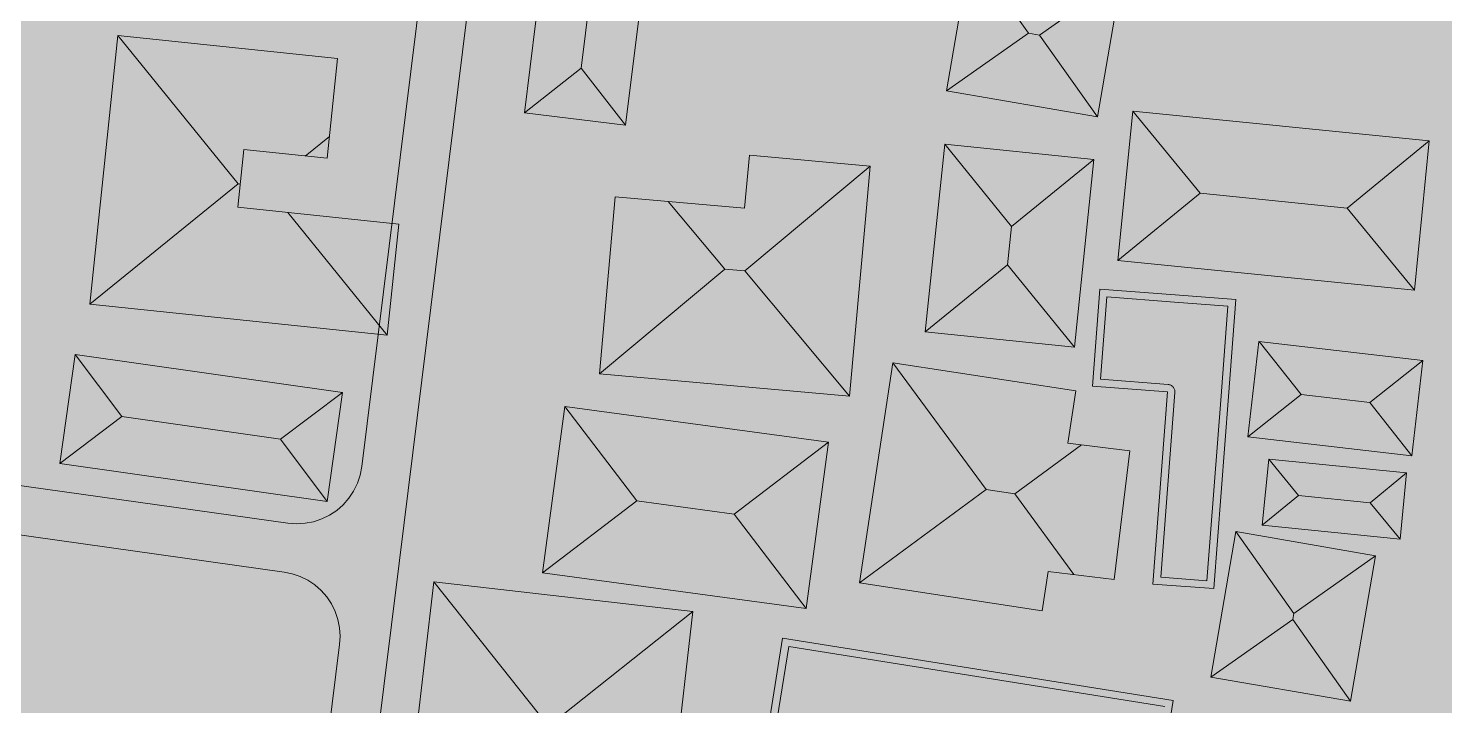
# Model space of a CAD drawing. Header units: metres. Extents: x 305859 to 307221, y 9155922 to 9156786.
# Drawn here: x 306657.5 to 306744.4, y 9156401.9 to 9156443.5 of the extents above; entities that cross this region are included whole.
import ezdxf

# ---------------------------------------------------------------- set-up
doc = ezdxf.new("R2010")
doc.units = ezdxf.units.M
for name, color, linetype, lineweight, true_color in [('B-BANGUNAN_PERMUKIMAN', 7, 'Continuous', 13, 0xf0cd8c), ('B-BAYANGAN', 7, 'Continuous', 0, 0x76786c), ('J-PERKERASAN_JALAN', 7, 'Continuous', 9, 0x989896)]:
    doc.layers.add(name, color=color, linetype=linetype, lineweight=lineweight, true_color=true_color)
doc.layers.add('G-PERKERASAN', color=7, linetype='Continuous')

msp = doc.modelspace()

# ---------------------------------------------------------------- hatches: boundary and pattern name
at = {"layer": 'B-BANGUNAN_PERMUKIMAN', "true_color": 0xee9467}
h = msp.add_hatch(color=21, dxfattribs=at)
h.dxf.hatch_style = 1
h.paths.add_polyline_path([(306692.384, 9156448.944), (306691.406, 9156441.03), (306687.915, 9156438.307), (306687.915, 9156438.307), (306689.661, 9156452.435), (306689.661, 9156452.435), (306692.384, 9156448.944)])
at = {"layer": 'B-BANGUNAN_PERMUKIMAN', "true_color": 0xb97350}
h = msp.add_hatch(color=23, dxfattribs=at)
h.dxf.hatch_style = 1
h.paths.add_polyline_path([(306694.129, 9156437.539), (306691.406, 9156441.03), (306692.384, 9156448.944), (306695.875, 9156451.667), (306694.129, 9156437.539)])
at = {"layer": 'B-BANGUNAN_PERMUKIMAN', "true_color": 0xef9568}
h = msp.add_hatch(color=21, dxfattribs=at)
h.dxf.hatch_style = 1
h.paths.add_polyline_path([(306718.842, 9156443.186), (306713.821, 9156439.639), (306715.296, 9156448.206), (306718.842, 9156443.186)])
at = {"layer": 'B-BANGUNAN_PERMUKIMAN', "true_color": 0xe79064}
h = msp.add_hatch(color=33, dxfattribs=at)
h.dxf.hatch_style = 1
h.paths.add_polyline_path([(306724.549, 9156446.614), (306719.528, 9156443.067), (306718.842, 9156443.186), (306715.296, 9156448.206), (306715.296, 9156448.207), (306724.549, 9156446.614)])
at = {"layer": 'B-BANGUNAN_PERMUKIMAN', "true_color": 0xb8724f}
h = msp.add_hatch(color=35, dxfattribs=at)
h.dxf.hatch_style = 1
h.paths.add_polyline_path([(306723.074, 9156438.047), (306723.074, 9156438.047), (306719.528, 9156443.067), (306724.549, 9156446.614), (306723.074, 9156438.047)])
at = {"layer": 'B-BANGUNAN_PERMUKIMAN', "true_color": 0xc07753}
h = msp.add_hatch(color=23, dxfattribs=at)
h.dxf.hatch_style = 1
h.paths.add_polyline_path([(306718.842, 9156443.186), (306719.528, 9156443.067), (306723.074, 9156438.047), (306713.821, 9156439.639), (306718.842, 9156443.186)])
at = {"layer": 'B-BANGUNAN_PERMUKIMAN', "true_color": 0xf19668}
h = msp.add_hatch(color=21, dxfattribs=at)
h.dxf.hatch_style = 1
h.paths.add_polyline_path([(306670.342, 9156433.937), (306661.245, 9156426.559), (306662.964, 9156443.034), (306670.342, 9156433.937)])
at = {"layer": 'B-BANGUNAN_PERMUKIMAN', "true_color": 0xe28d62}
h = msp.add_hatch(color=33, dxfattribs=at)
h.dxf.hatch_style = 1
h.paths.add_polyline_path([(306676.445, 9156441.628), (306675.947, 9156436.852), (306674.463, 9156435.649), (306670.703, 9156436.041), (306670.482, 9156433.923), (306670.342, 9156433.937), (306662.964, 9156443.034), (306676.445, 9156441.628)])
at = {"layer": 'B-BANGUNAN_PERMUKIMAN', "true_color": 0xbf7752}
h = msp.add_hatch(color=23, dxfattribs=at)
h.dxf.hatch_style = 1
h.paths.add_polyline_path([(306691.406, 9156441.03), (306694.129, 9156437.539), (306687.915, 9156438.307), (306691.406, 9156441.03)])
at = {"layer": 'B-BANGUNAN_PERMUKIMAN', "true_color": 0xee9467}
h = msp.add_hatch(color=21, dxfattribs=at)
h.dxf.hatch_style = 1
h.paths.add_polyline_path([(306729.375, 9156433.36), (306724.331, 9156429.237), (306725.251, 9156438.404), (306729.375, 9156433.36)])
at = {"layer": 'B-BANGUNAN_PERMUKIMAN', "true_color": 0xe99165}
h = msp.add_hatch(color=33, dxfattribs=at)
h.dxf.hatch_style = 1
h.paths.add_polyline_path([(306743.447, 9156436.578), (306738.403, 9156432.454), (306729.375, 9156433.36), (306725.251, 9156438.404), (306743.447, 9156436.578)])
at = {"layer": 'B-BANGUNAN_PERMUKIMAN', "true_color": 0xbb7451}
h = msp.add_hatch(color=23, dxfattribs=at)
h.dxf.hatch_style = 1
h.paths.add_polyline_path([(306675.947, 9156436.852), (306675.806, 9156435.509), (306674.463, 9156435.649), (306675.947, 9156436.852)])
at = {"layer": 'B-BANGUNAN_PERMUKIMAN', "true_color": 0xee9467}
h = msp.add_hatch(color=21, dxfattribs=at)
h.dxf.hatch_style = 1
h.paths.add_polyline_path([(306717.811, 9156431.329), (306717.567, 9156428.974), (306712.518, 9156424.871), (306713.708, 9156436.38), (306717.811, 9156431.329)])
at = {"layer": 'B-BANGUNAN_PERMUKIMAN', "true_color": 0xe99165}
h = msp.add_hatch(color=33, dxfattribs=at)
h.dxf.hatch_style = 1
h.paths.add_polyline_path([(306717.811, 9156431.329), (306713.708, 9156436.38), (306722.861, 9156435.433), (306717.811, 9156431.329)])
at = {"layer": 'B-BANGUNAN_PERMUKIMAN', "true_color": 0xb97350}
h = msp.add_hatch(color=23, dxfattribs=at)
h.dxf.hatch_style = 1
h.paths.add_polyline_path([(306738.403, 9156432.454), (306743.447, 9156436.578), (306742.528, 9156427.41), (306738.403, 9156432.454)])
at = {"layer": 'B-BANGUNAN_PERMUKIMAN', "true_color": 0xec9366}
h = msp.add_hatch(color=33, dxfattribs=at)
h.dxf.hatch_style = 1
h.paths.add_polyline_path([(306701.433, 9156428.604), (306700.212, 9156428.714), (306696.745, 9156432.863), (306701.431, 9156432.443), (306701.723, 9156435.697), (306709.128, 9156435.034), (306701.433, 9156428.604)])
at = {"layer": 'B-BANGUNAN_PERMUKIMAN', "true_color": 0xb97350}
h = msp.add_hatch(color=23, dxfattribs=at)
h.dxf.hatch_style = 1
h.paths.add_polyline_path([(306721.671, 9156423.923), (306717.567, 9156428.974), (306717.811, 9156431.329), (306722.861, 9156435.433), (306722.861, 9156435.433), (306721.671, 9156423.923)])
at = {"layer": 'B-BANGUNAN_PERMUKIMAN', "true_color": 0xbd7652}
h = msp.add_hatch(color=23, dxfattribs=at)
h.dxf.hatch_style = 1
h.paths.add_polyline_path([(306708.854, 9156431.978), (306708.837, 9156431.779), (306707.862, 9156420.908), (306701.433, 9156428.604), (306709.128, 9156435.034), (306709.128, 9156435.034), (306708.854, 9156431.978)])
at = {"layer": 'B-BANGUNAN_PERMUKIMAN', "true_color": 0xb7724f}
h = msp.add_hatch(color=35, dxfattribs=at)
h.dxf.hatch_style = 1
h.paths.add_polyline_path([(306670.342, 9156433.937), (306670.482, 9156433.923), (306670.334, 9156432.503), (306673.394, 9156432.184), (306679.501, 9156424.654), (306679.501, 9156424.654), (306661.245, 9156426.559), (306670.342, 9156433.937)])
at = {"layer": 'B-BANGUNAN_PERMUKIMAN', "true_color": 0xf09568}
h = msp.add_hatch(color=21, dxfattribs=at)
h.dxf.hatch_style = 1
h.paths.add_polyline_path([(306700.212, 9156428.714), (306692.516, 9156422.285), (306693.491, 9156433.155), (306696.745, 9156432.863), (306700.212, 9156428.714)])
at = {"layer": 'B-BANGUNAN_PERMUKIMAN', "true_color": 0xbe7652}
h = msp.add_hatch(color=23, dxfattribs=at)
h.dxf.hatch_style = 1
h.paths.add_polyline_path([(306729.375, 9156433.36), (306738.403, 9156432.454), (306742.528, 9156427.41), (306724.331, 9156429.236), (306724.331, 9156429.237), (306729.375, 9156433.36)])
at = {"layer": 'B-BANGUNAN_PERMUKIMAN', "true_color": 0xbb7451}
h = msp.add_hatch(color=23, dxfattribs=at)
h.dxf.hatch_style = 1
h.paths.add_polyline_path([(306673.394, 9156432.184), (306680.213, 9156431.472), (306679.501, 9156424.654), (306673.394, 9156432.184)])
at = {"layer": 'B-BANGUNAN_PERMUKIMAN', "true_color": 0xc17854}
h = msp.add_hatch(color=23, dxfattribs=at)
h.dxf.hatch_style = 1
h.paths.add_polyline_path([(306692.516, 9156422.284), (306692.516, 9156422.285), (306700.212, 9156428.714), (306701.433, 9156428.604), (306707.862, 9156420.908), (306692.516, 9156422.284)])
at = {"layer": 'B-BANGUNAN_PERMUKIMAN', "true_color": 0xbe7652}
h = msp.add_hatch(color=23, dxfattribs=at)
h.dxf.hatch_style = 1
h.paths.add_polyline_path([(306717.567, 9156428.974), (306721.671, 9156423.923), (306712.518, 9156424.87), (306712.518, 9156424.871), (306717.567, 9156428.974)])
at = {"layer": 'B-BANGUNAN_PERMUKIMAN', "true_color": 0xd4845c}
h = msp.add_hatch(color=23, dxfattribs=at)
h.dxf.hatch_style = 1
h.paths.add_polyline_path([(306731.114, 9156420.9), (306730.216, 9156409.108), (306726.488, 9156409.392), (306727.386, 9156421.184), (306722.78, 9156421.535), (306723.233, 9156427.49), (306727.84, 9156427.139), (306731.568, 9156426.855), (306731.114, 9156420.9)])
at = {"layer": 'B-BANGUNAN_PERMUKIMAN', "true_color": 0xee9467}
h = msp.add_hatch(color=21, dxfattribs=at)
h.dxf.hatch_style = 1
h.paths.add_polyline_path([(306735.575, 9156421.009), (306732.319, 9156418.429), (306732.994, 9156424.265), (306732.995, 9156424.265), (306735.575, 9156421.009)])
at = {"layer": 'B-BANGUNAN_PERMUKIMAN', "true_color": 0xe99165}
h = msp.add_hatch(color=33, dxfattribs=at)
h.dxf.hatch_style = 1
h.paths.add_polyline_path([(306739.793, 9156420.521), (306735.575, 9156421.009), (306732.995, 9156424.265), (306743.049, 9156423.101), (306739.793, 9156420.521)])
at = {"layer": 'B-BANGUNAN_PERMUKIMAN', "true_color": 0xef9467}
h = msp.add_hatch(color=21, dxfattribs=at)
h.dxf.hatch_style = 1
h.paths.add_polyline_path([(306663.219, 9156419.66), (306659.403, 9156416.793), (306660.352, 9156423.476), (306663.219, 9156419.66)])
at = {"layer": 'B-BANGUNAN_PERMUKIMAN', "true_color": 0xe89064}
h = msp.add_hatch(color=33, dxfattribs=at)
h.dxf.hatch_style = 1
h.paths.add_polyline_path([(306676.756, 9156421.148), (306672.94, 9156418.281), (306663.219, 9156419.66), (306660.352, 9156423.476), (306660.352, 9156423.476), (306676.756, 9156421.148)])
at = {"layer": 'B-BANGUNAN_PERMUKIMAN', "true_color": 0xef9567}
h = msp.add_hatch(color=21, dxfattribs=at)
h.dxf.hatch_style = 1
h.paths.add_polyline_path([(306716.248, 9156415.187), (306708.47, 9156409.472), (306710.533, 9156422.965), (306716.248, 9156415.187)])
at = {"layer": 'B-BANGUNAN_PERMUKIMAN', "true_color": 0xe38d62}
h = msp.add_hatch(color=33, dxfattribs=at)
h.dxf.hatch_style = 1
h.paths.add_polyline_path([(306718.001, 9156414.919), (306716.248, 9156415.187), (306710.533, 9156422.965), (306721.76, 9156421.248), (306721.268, 9156418.026), (306722.095, 9156417.926), (306718.001, 9156414.919)])
at = {"layer": 'B-BANGUNAN_PERMUKIMAN', "true_color": 0xb97350}
h = msp.add_hatch(color=23, dxfattribs=at)
h.dxf.hatch_style = 1
h.paths.add_polyline_path([(306739.793, 9156420.521), (306743.049, 9156423.101), (306742.373, 9156417.265), (306739.793, 9156420.521)])
at = {"layer": 'B-BANGUNAN_PERMUKIMAN', "true_color": 0xb87350}
h = msp.add_hatch(color=35, dxfattribs=at)
h.dxf.hatch_style = 1
h.paths.add_polyline_path([(306672.94, 9156418.281), (306676.756, 9156421.148), (306675.807, 9156414.464), (306675.807, 9156414.464), (306672.94, 9156418.281)])
at = {"layer": 'B-BANGUNAN_PERMUKIMAN', "true_color": 0xbe7652}
h = msp.add_hatch(color=23, dxfattribs=at)
h.dxf.hatch_style = 1
h.paths.add_polyline_path([(306732.319, 9156418.429), (306735.575, 9156421.009), (306739.793, 9156420.521), (306742.373, 9156417.265), (306742.373, 9156417.265), (306732.319, 9156418.429)])
at = {"layer": 'B-BANGUNAN_PERMUKIMAN', "true_color": 0xbf7753}
h = msp.add_hatch(color=23, dxfattribs=at)
h.dxf.hatch_style = 1
h.paths.add_polyline_path([(306663.219, 9156419.66), (306672.94, 9156418.281), (306675.807, 9156414.464), (306659.403, 9156416.793), (306663.219, 9156419.66)])
at = {"layer": 'B-BANGUNAN_PERMUKIMAN', "true_color": 0xee9467}
h = msp.add_hatch(color=21, dxfattribs=at)
h.dxf.hatch_style = 1
h.paths.add_polyline_path([(306690.392, 9156420.275), (306690.393, 9156420.275), (306694.805, 9156414.487), (306689.017, 9156410.074), (306690.392, 9156420.275)])
at = {"layer": 'B-BANGUNAN_PERMUKIMAN', "true_color": 0xe89064}
h = msp.add_hatch(color=33, dxfattribs=at)
h.dxf.hatch_style = 1
h.paths.add_polyline_path([(306700.796, 9156413.68), (306694.805, 9156414.487), (306690.393, 9156420.275), (306706.583, 9156418.093), (306706.583, 9156418.093), (306700.796, 9156413.68)])
at = {"layer": 'B-BANGUNAN_PERMUKIMAN', "true_color": 0xb97350}
h = msp.add_hatch(color=23, dxfattribs=at)
h.dxf.hatch_style = 1
h.paths.add_polyline_path([(306700.796, 9156413.68), (306706.583, 9156418.093), (306705.208, 9156407.892), (306700.796, 9156413.68)])
at = {"layer": 'B-BANGUNAN_PERMUKIMAN', "true_color": 0xb87350}
h = msp.add_hatch(color=35, dxfattribs=at)
h.dxf.hatch_style = 1
h.paths.add_polyline_path([(306724.104, 9156409.672), (306721.637, 9156409.97), (306718.001, 9156414.919), (306722.095, 9156417.926), (306725.059, 9156417.568), (306724.108, 9156409.7), (306724.104, 9156409.672)])
at = {"layer": 'B-BANGUNAN_PERMUKIMAN', "true_color": 0xee9467}
h = msp.add_hatch(color=21, dxfattribs=at)
h.dxf.hatch_style = 1
h.paths.add_polyline_path([(306735.414, 9156414.822), (306733.183, 9156412.998), (306733.589, 9156417.053), (306735.414, 9156414.822)])
at = {"layer": 'B-BANGUNAN_PERMUKIMAN', "true_color": 0xe99165}
h = msp.add_hatch(color=33, dxfattribs=at)
h.dxf.hatch_style = 1
h.paths.add_polyline_path([(306742.055, 9156416.206), (306739.825, 9156414.381), (306735.414, 9156414.822), (306733.589, 9156417.053), (306742.055, 9156416.206)])
at = {"layer": 'B-BANGUNAN_PERMUKIMAN', "true_color": 0xb97350}
h = msp.add_hatch(color=23, dxfattribs=at)
h.dxf.hatch_style = 1
h.paths.add_polyline_path([(306741.65, 9156412.151), (306741.65, 9156412.151), (306739.825, 9156414.381), (306742.055, 9156416.206), (306741.65, 9156412.151)])
at = {"layer": 'B-BANGUNAN_PERMUKIMAN', "true_color": 0xbf7753}
h = msp.add_hatch(color=23, dxfattribs=at)
h.dxf.hatch_style = 1
h.paths.add_polyline_path([(306689.017, 9156410.074), (306694.805, 9156414.487), (306700.796, 9156413.68), (306705.208, 9156407.892), (306689.017, 9156410.074)])
at = {"layer": 'B-BANGUNAN_PERMUKIMAN', "true_color": 0xbb7451}
h = msp.add_hatch(color=23, dxfattribs=at)
h.dxf.hatch_style = 1
h.paths.add_polyline_path([(306716.248, 9156415.187), (306718.001, 9156414.919), (306721.637, 9156409.97), (306720.065, 9156410.16), (306719.697, 9156407.755), (306708.47, 9156409.472), (306716.248, 9156415.187)])
at = {"layer": 'B-BANGUNAN_PERMUKIMAN', "true_color": 0xbe7652}
h = msp.add_hatch(color=23, dxfattribs=at)
h.dxf.hatch_style = 1
h.paths.add_polyline_path([(306735.414, 9156414.822), (306739.825, 9156414.381), (306741.65, 9156412.151), (306733.183, 9156412.998), (306735.414, 9156414.822)])
at = {"layer": 'B-BANGUNAN_PERMUKIMAN', "true_color": 0xef9568}
h = msp.add_hatch(color=21, dxfattribs=at)
h.dxf.hatch_style = 1
h.paths.add_polyline_path([(306735.123, 9156407.581), (306735.061, 9156407.223), (306730.034, 9156403.678), (306730.034, 9156403.678), (306731.578, 9156412.608), (306735.123, 9156407.581)])
at = {"layer": 'B-BANGUNAN_PERMUKIMAN', "true_color": 0xe79064}
h = msp.add_hatch(color=33, dxfattribs=at)
h.dxf.hatch_style = 1
h.paths.add_polyline_path([(306735.123, 9156407.581), (306731.578, 9156412.608), (306731.578, 9156412.608), (306740.15, 9156411.126), (306735.123, 9156407.581)])
at = {"layer": 'B-BANGUNAN_PERMUKIMAN', "true_color": 0xb8724f}
h = msp.add_hatch(color=35, dxfattribs=at)
h.dxf.hatch_style = 1
h.paths.add_polyline_path([(306738.607, 9156402.196), (306735.061, 9156407.223), (306735.123, 9156407.581), (306740.15, 9156411.126), (306738.607, 9156402.196)])
at = {"layer": 'B-BANGUNAN_PERMUKIMAN', "true_color": 0xec9366}
h = msp.add_hatch(color=33, dxfattribs=at)
h.dxf.hatch_style = 1
h.paths.add_polyline_path([(306682.349, 9156409.533), (306689.391, 9156400.67), (306689.323, 9156400.081), (306685.183, 9156396.791), (306685.498, 9156399.544), (306681.261, 9156400.029), (306682.349, 9156409.533)])
h = msp.add_hatch(color=33, dxfattribs=at)
h.dxf.hatch_style = 1
h.paths.add_polyline_path([(306698.253, 9156407.713), (306689.391, 9156400.67), (306682.349, 9156409.533), (306698.253, 9156407.713)])
at = {"layer": 'B-BANGUNAN_PERMUKIMAN', "true_color": 0xb6714f}
h = msp.add_hatch(color=35, dxfattribs=at)
h.dxf.hatch_style = 1
h.paths.add_polyline_path([(306689.323, 9156400.081), (306689.391, 9156400.67), (306698.253, 9156407.713), (306697.165, 9156398.209), (306696.365, 9156391.218), (306689.323, 9156400.081)])
at = {"layer": 'B-BANGUNAN_PERMUKIMAN', "true_color": 0xc07753}
h = msp.add_hatch(color=23, dxfattribs=at)
h.dxf.hatch_style = 1
h.paths.add_polyline_path([(306735.061, 9156407.223), (306738.607, 9156402.196), (306730.034, 9156403.678), (306735.061, 9156407.223)])
at = {"layer": 'B-BANGUNAN_PERMUKIMAN', "true_color": 0xd4845c}
h = msp.add_hatch(color=23, dxfattribs=at)
h.dxf.hatch_style = 1
h.paths.add_polyline_path([(306734.659, 9156392.724), (306734.007, 9156388.621), (306710.031, 9156392.431), (306710.741, 9156396.897), (306702.512, 9156398.205), (306703.761, 9156406.064), (306727.733, 9156402.254), (306726.426, 9156394.033), (306734.659, 9156392.724)])
at = {"layer": 'B-BAYANGAN', "true_color": 0x76786c}
h = msp.add_hatch(color=8, dxfattribs=at)
h.dxf.hatch_style = 1
h.paths.add_polyline_path([(306675.568, 9156454.225), (306673.48, 9156443.029), (306664.114, 9156444.775), (306666.202, 9156455.972), (306675.568, 9156454.225)])
h = msp.add_hatch(color=8, dxfattribs=at)
h.dxf.hatch_style = 1
h.paths.add_polyline_path([(306696.625, 9156450.917), (306694.879, 9156436.789), (306688.665, 9156437.557), (306690.411, 9156451.685), (306696.625, 9156450.917)])
h = msp.add_hatch(color=8, dxfattribs=at)
h.dxf.hatch_style = 1
h.paths.add_polyline_path([(306725.299, 9156445.864), (306723.825, 9156437.297), (306714.571, 9156438.889), (306716.046, 9156447.457), (306725.299, 9156445.864)])
h = msp.add_hatch(color=8, dxfattribs=at)
h.dxf.hatch_style = 1
h.paths.add_polyline_path([(306677.195, 9156440.878), (306676.556, 9156434.759), (306671.453, 9156435.291), (306671.084, 9156431.753), (306680.963, 9156430.722), (306680.251, 9156423.904), (306661.995, 9156425.809), (306663.714, 9156442.285), (306677.195, 9156440.878)])
h = msp.add_hatch(color=8, dxfattribs=at)
h.dxf.hatch_style = 1
h.paths.add_polyline_path([(306744.197, 9156435.828), (306743.278, 9156426.66), (306725.081, 9156428.486), (306726.001, 9156437.654), (306744.197, 9156435.828)])
h = msp.add_hatch(color=8, dxfattribs=at)
h.dxf.hatch_style = 1
h.paths.add_polyline_path([(306723.612, 9156434.683), (306722.421, 9156423.173), (306713.268, 9156424.12), (306714.458, 9156435.63), (306723.612, 9156434.683)])
h = msp.add_hatch(color=8, dxfattribs=at)
h.dxf.hatch_style = 1
h.paths.add_polyline_path([(306709.878, 9156434.284), (306709.587, 9156431.029), (306708.612, 9156420.158), (306693.266, 9156421.534), (306694.241, 9156432.405), (306702.181, 9156431.693), (306702.473, 9156434.947), (306709.878, 9156434.284)])
h = msp.add_hatch(color=8, dxfattribs=at)
h.dxf.hatch_style = 1
h.paths.add_polyline_path([(306731.864, 9156420.15), (306730.966, 9156408.358), (306727.238, 9156408.642), (306728.136, 9156420.434), (306723.53, 9156420.785), (306723.983, 9156426.74), (306728.59, 9156426.389), (306732.318, 9156426.105), (306731.864, 9156420.15)])
h = msp.add_hatch(color=8, dxfattribs=at)
h.dxf.hatch_style = 1
h.paths.add_polyline_path([(306743.799, 9156422.351), (306743.123, 9156416.514), (306733.069, 9156417.679), (306733.744, 9156423.515), (306743.799, 9156422.351)])
h = msp.add_hatch(color=8, dxfattribs=at)
h.dxf.hatch_style = 1
h.paths.add_polyline_path([(306677.506, 9156420.398), (306676.557, 9156413.714), (306660.153, 9156416.043), (306661.102, 9156422.726), (306677.506, 9156420.398)])
h = msp.add_hatch(color=8, dxfattribs=at)
h.dxf.hatch_style = 1
h.paths.add_polyline_path([(306725.809, 9156416.818), (306724.855, 9156408.922), (306720.815, 9156409.41), (306720.447, 9156407.005), (306709.22, 9156408.722), (306711.283, 9156422.215), (306722.51, 9156420.498), (306722.018, 9156417.276), (306725.809, 9156416.818)])
h = msp.add_hatch(color=8, dxfattribs=at)
h.dxf.hatch_style = 1
h.paths.add_polyline_path([(306707.333, 9156417.343), (306705.958, 9156407.142), (306689.767, 9156409.324), (306691.142, 9156419.525), (306707.333, 9156417.343)])
h = msp.add_hatch(color=8, dxfattribs=at)
h.dxf.hatch_style = 1
h.paths.add_polyline_path([(306742.805, 9156415.456), (306742.4, 9156411.401), (306733.933, 9156412.248), (306734.339, 9156416.303), (306742.805, 9156415.456)])
h = msp.add_hatch(color=8, dxfattribs=at)
h.dxf.hatch_style = 1
h.paths.add_polyline_path([(306740.9, 9156410.376), (306739.357, 9156401.446), (306730.784, 9156402.928), (306732.328, 9156411.858), (306740.9, 9156410.376)])
h = msp.add_hatch(color=8, dxfattribs=at)
h.dxf.hatch_style = 1
h.paths.add_polyline_path([(306697.915, 9156397.459), (306697.115, 9156390.468), (306685.448, 9156391.804), (306686.248, 9156398.794), (306682.011, 9156399.279), (306683.099, 9156408.783), (306699.003, 9156406.963), (306697.915, 9156397.459)])
h = msp.add_hatch(color=8, dxfattribs=at)
h.dxf.hatch_style = 1
h.paths.add_polyline_path([(306735.409, 9156391.974), (306734.757, 9156387.871), (306710.781, 9156391.681), (306711.491, 9156396.147), (306703.262, 9156397.455), (306704.511, 9156405.314), (306728.483, 9156401.504), (306727.176, 9156393.283), (306735.409, 9156391.974)])
at = {"layer": 'G-PERKERASAN', "true_color": 0xe0ded9}
h = msp.add_hatch(color=254, dxfattribs=at)
h.dxf.hatch_style = 1
h.paths.add_polyline_path([(306908.991, 9156199.224), (306871.946, 9156198.019), (306868.838, 9156144.144), (306843.973, 9156139.654), (306613.966, 9156113.407), (306520.721, 9156109.954), (306448.831, 9156118.111), (306448.831, 9156123.174), (306477.156, 9156118.515), (306520.147, 9156115.685), (306566.866, 9156115.258), (306613.832, 9156118.698), (306780.378, 9156142.221), (306834.175, 9156150.611), (306834.206, 9156150.614), (306834.236, 9156150.619), (306836.67, 9156150.94), (306832.652, 9156160.25), (306794.325, 9156155.537), (306785.065, 9156153.865), (306754.667, 9156148.377), (306749.086, 9156147.369), (306735.941, 9156145.416), (306694.109, 9156139.201), (306682.572, 9156137.435), (306647.045, 9156131.998), (306596.424, 9156127.396), (306534.299, 9156127.396), (306532.491, 9156127.582), (306527.336, 9156128.112), (306527.76, 9156145.94), (306529.801, 9156231.677), (306512.264, 9156228.096), (306472.743, 9156232.048), (306466.174, 9156213.241), (306448.831, 9156196.713), (306448.831, 9156532.371), (306504.834, 9156523.084), (306572.178, 9156510.306), (306677.166, 9156490.276), (306781.809, 9156471.972), (306833.432, 9156467.309), (306884.355, 9156462.71), (306888.869, 9156462.302), (306908.991, 9156460.229), (306908.991, 9156405.135), (306880.738, 9156410.367), (306872.191, 9156289.958), (306880.063, 9156289.504), (306887.261, 9156399.075), (306908.991, 9156395.952), (306908.991, 9156283.201), (306908.991, 9156208.942), (306891.749, 9156208.374), (306886.184, 9156208.191), (306882.096, 9156208.056), (306881.637, 9156222), (306879.908, 9156222), (306879.787, 9156200), (306885.632, 9156200.303), (306885.601, 9156199.857), (306906.625, 9156201.392), (306908.7, 9156201.5), (306908.991, 9156201.535), (306908.991, 9156199.224)])
at = {"layer": 'J-PERKERASAN_JALAN', "true_color": 0xa8a8a6}
h = msp.add_hatch(color=253, dxfattribs=at)
h.dxf.hatch_style = 1
h.paths.add_polyline_path([(306644.846, 9156501.891), (306682.628, 9156491.9), (306683.147, 9156491.799), (306683.674, 9156491.767), (306684.2, 9156491.805), (306684.718, 9156491.912), (306685.216, 9156492.086), (306685.687, 9156492.324), (306686.123, 9156492.622), (306686.516, 9156492.975), (306686.858, 9156493.377), (306687.145, 9156493.82), (306687.371, 9156494.297), (306687.532, 9156494.8), (306687.626, 9156495.32), (306695.984, 9156569.63), (306695.989, 9156569.68), (306698.582, 9156595.648), (306698.6, 9156596.174), (306698.548, 9156596.698), (306698.428, 9156597.211), (306698.242, 9156597.704), (306697.992, 9156598.168), (306697.684, 9156598.595), (306697.322, 9156598.978), (306696.913, 9156599.31), (306696.464, 9156599.585), (306695.982, 9156599.799), (306695.477, 9156599.948), (306694.957, 9156600.029), (306670.552, 9156602.201), (306670.518, 9156602.204), (306670.5, 9156602.206), (306670.466, 9156602.21), (306657.245, 9156603.85), (306657.037, 9156603.87), (306645.006, 9156604.728), (306644.988, 9156604.729), (306644.846, 9156604.739), (306644.846, 9156621.261), (306646.808, 9156644.864), (306646.817, 9156645.394), (306646.755, 9156645.922), (306646.625, 9156646.436), (306646.427, 9156646.928), (306646.166, 9156647.39), (306645.846, 9156647.813), (306645.473, 9156648.191), (306645.053, 9156648.515), (306644.846, 9156648.636), (306644.846, 9156652.085), (306644.923, 9156652.078), (306645.076, 9156652.056), (306645.226, 9156652.019), (306645.31, 9156651.993), (306646.552, 9156651.573), (306646.635, 9156651.543), (306646.777, 9156651.481), (306646.893, 9156651.417), (306647.021, 9156651.331), (306647.091, 9156651.277), (306648.075, 9156650.482), (306648.162, 9156650.408), (306648.302, 9156650.266), (306648.424, 9156650.108), (306648.487, 9156650.013), (306649.22, 9156648.813), (306649.269, 9156648.727), (306649.344, 9156648.572), (306649.403, 9156648.411), (306649.43, 9156648.316), (306649.845, 9156646.712), (306649.869, 9156646.584), (306649.877, 9156646.448), (306649.896, 9156646.221), (306649.912, 9156646.085), (306649.909, 9156645.955), (306647.057, 9156611.647), (306647.048, 9156611.12), (306647.108, 9156610.596), (306647.237, 9156610.085), (306647.432, 9156609.595), (306647.689, 9156609.135), (306648.005, 9156608.713), (306648.374, 9156608.336), (306648.789, 9156608.011), (306649.243, 9156607.743), (306649.728, 9156607.538), (306650.236, 9156607.397), (306650.758, 9156607.325), (306657.367, 9156606.854), (306657.419, 9156606.85), (306657.445, 9156606.847), (306657.497, 9156606.842), (306665.344, 9156605.868), (306665.869, 9156605.838), (306666.394, 9156605.877), (306666.909, 9156605.984), (306667.406, 9156606.159), (306667.875, 9156606.397), (306668.309, 9156606.694), (306668.701, 9156607.046), (306669.043, 9156607.446), (306669.329, 9156607.888), (306669.555, 9156608.363), (306669.716, 9156608.864), (306669.81, 9156609.382), (306674.406, 9156649.437), (306674.428, 9156649.558), (306674.551, 9156649.552), (306677.271, 9156649.24), (306677.393, 9156649.218), (306677.387, 9156649.095), (306672.801, 9156609.131), (306672.776, 9156608.6), (306672.821, 9156608.07), (306672.936, 9156607.551), (306673.119, 9156607.051), (306673.367, 9156606.581), (306673.675, 9156606.147), (306674.037, 9156605.758), (306674.448, 9156605.421), (306674.9, 9156605.141), (306675.385, 9156604.924), (306675.895, 9156604.773), (306676.421, 9156604.69), (306695.455, 9156602.997), (306695.967, 9156602.984), (306696.477, 9156603.037), (306696.976, 9156603.155), (306697.455, 9156603.336), (306697.908, 9156603.576), (306698.326, 9156603.873), (306698.703, 9156604.22), (306699.032, 9156604.613), (306699.309, 9156605.044), (306699.528, 9156605.508), (306699.686, 9156605.996), (306699.78, 9156606.499), (306716.122, 9156741.172), (306716.151, 9156741.689), (306716.113, 9156742.205), (306716.009, 9156742.711), (306715.841, 9156743.2), (306715.61, 9156743.663), (306715.322, 9156744.093), (306714.981, 9156744.482), (306714.592, 9156744.823), (306714.163, 9156745.112), (306713.7, 9156745.342), (306713.211, 9156745.511), (306712.704, 9156745.616), (306712.189, 9156745.654), (306666.911, 9156746.074), (306644.846, 9156746.374), (306644.846, 9156749.374), (306666.925, 9156749.074), (306666.942, 9156749.074), (306718.292, 9156748.598), (306718.4, 9156748.598), (306737.502, 9156748.94), (306746.832, 9156749), (306746.832, 9156746.001), (306737.593, 9156745.941), (306737.547, 9156745.94), (306723.164, 9156745.683), (306722.646, 9156745.64), (306722.137, 9156745.53), (306721.647, 9156745.354), (306721.184, 9156745.117), (306720.755, 9156744.822), (306720.369, 9156744.473), (306720.031, 9156744.077), (306719.747, 9156743.641), (306719.523, 9156743.171), (306719.361, 9156742.677), (306719.265, 9156742.165), (306702.827, 9156606.709), (306702.798, 9156606.205), (306702.833, 9156605.702), (306702.931, 9156605.207), (306703.09, 9156604.728), (306703.308, 9156604.273), (306703.582, 9156603.849), (306703.907, 9156603.463), (306704.278, 9156603.121), (306704.689, 9156602.828), (306705.134, 9156602.59), (306705.605, 9156602.409), (306706.096, 9156602.289), (306706.597, 9156602.232), (306734.805, 9156600.812), (306735.341, 9156600.821), (306735.872, 9156600.902), (306736.387, 9156601.053), (306736.877, 9156601.271), (306737.333, 9156601.554), (306737.748, 9156601.894), (306738.113, 9156602.288), (306738.422, 9156602.726), (306738.67, 9156603.202), (306738.852, 9156603.707), (306738.964, 9156604.231), (306739.006, 9156604.766), (306739.208, 9156624.77), (306739.214, 9156624.897), (306739.218, 9156624.96), (306739.232, 9156625.087), (306739.378, 9156626.142), (306739.392, 9156626.229), (306739.431, 9156626.4), (306739.456, 9156626.484), (306739.711, 9156627.27), (306739.743, 9156627.363), (306739.812, 9156627.52), (306739.883, 9156627.648), (306739.981, 9156627.788), (306740.042, 9156627.864), (306740.45, 9156628.344), (306740.517, 9156628.418), (306740.644, 9156628.54), (306740.762, 9156628.632), (306740.888, 9156628.713), (306741.022, 9156628.78), (306741.186, 9156628.842), (306741.282, 9156628.871), (306741.894, 9156629.037), (306741.984, 9156629.059), (306742.165, 9156629.09), (306742.257, 9156629.1), (306742.92, 9156629.153), (306742.958, 9156629.155), (306742.978, 9156629.157), (306743.016, 9156629.158), (306746.832, 9156629.316), (306746.832, 9156624.748), (306746.627, 9156624.785), (306746.112, 9156624.811), (306745.599, 9156624.77), (306745.094, 9156624.664), (306744.608, 9156624.494), (306744.148, 9156624.263), (306743.721, 9156623.975), (306743.334, 9156623.634), (306742.995, 9156623.246), (306742.709, 9156622.818), (306742.479, 9156622.357), (306742.311, 9156621.87), (306742.207, 9156621.366), (306742.169, 9156620.852), (306742.009, 9156605.084), (306742.036, 9156604.578), (306742.127, 9156604.079), (306742.281, 9156603.595), (306742.494, 9156603.135), (306742.764, 9156602.705), (306743.086, 9156602.313), (306743.455, 9156601.965), (306743.865, 9156601.667), (306744.31, 9156601.423), (306744.782, 9156601.237), (306745.274, 9156601.112), (306745.778, 9156601.051), (306746.285, 9156601.053), (306746.832, 9156601.091), (306746.832, 9156598.084), (306740.557, 9156597.65), (306740.55, 9156597.65), (306739.623, 9156597.584), (306739.502, 9156597.579), (306739.441, 9156597.578), (306739.32, 9156597.581), (306705.781, 9156599.269), (306705.274, 9156599.263), (306704.772, 9156599.192), (306704.283, 9156599.059), (306703.815, 9156598.864), (306703.375, 9156598.612), (306702.971, 9156598.307), (306702.609, 9156597.952), (306702.294, 9156597.555), (306702.032, 9156597.121), (306701.827, 9156596.658), (306701.682, 9156596.172), (306701.6, 9156595.672), (306698.971, 9156569.354), (306698.97, 9156569.345), (306698.968, 9156569.32), (306690.454, 9156493.625), (306690.43, 9156493.089), (306690.478, 9156492.555), (306690.597, 9156492.032), (306690.785, 9156491.529), (306691.038, 9156491.057), (306691.353, 9156490.622), (306691.723, 9156490.233), (306692.141, 9156489.897), (306692.601, 9156489.621), (306693.093, 9156489.408), (306693.61, 9156489.263), (306746.584, 9156478.174), (306746.832, 9156478.131), (306746.832, 9156474.899), (306746.254, 9156474.979), (306746.187, 9156474.99), (306746.147, 9156474.997), (306746.081, 9156475.01), (306693.923, 9156485.928), (306693.42, 9156486.001), (306692.911, 9156486.008), (306692.406, 9156485.952), (306691.912, 9156485.831), (306691.437, 9156485.649), (306690.989, 9156485.409), (306690.575, 9156485.113), (306690.202, 9156484.767), (306689.876, 9156484.377), (306689.603, 9156483.949), (306689.385, 9156483.489), (306689.228, 9156483.005), (306689.134, 9156482.506), (306680.222, 9156410.677), (306675.974, 9156376.463), (306675.956, 9156376.284), (306671.777, 9156323.14), (306671.77, 9156322.633), (306671.826, 9156322.13), (306671.946, 9156321.638), (306672.127, 9156321.165), (306672.366, 9156320.718), (306672.66, 9156320.305), (306673.003, 9156319.933), (306673.391, 9156319.607), (306673.817, 9156319.333), (306674.274, 9156319.115), (306674.755, 9156318.956), (306675.252, 9156318.859), (306742.855, 9156310.121), (306742.925, 9156310.112), (306746.832, 9156309.677), (306746.832, 9156306.458), (306742.535, 9156306.936), (306742.507, 9156306.939), (306675.118, 9156315.65), (306674.596, 9156315.683), (306674.073, 9156315.648), (306673.56, 9156315.544), (306673.065, 9156315.375), (306672.596, 9156315.142), (306672.162, 9156314.85), (306671.769, 9156314.504), (306671.425, 9156314.109), (306671.135, 9156313.673), (306670.905, 9156313.203), (306670.738, 9156312.706), (306670.638, 9156312.193), (306658.158, 9156215.036), (306658.126, 9156214.508), (306658.163, 9156213.981), (306658.269, 9156213.463), (306658.443, 9156212.964), (306658.681, 9156212.492), (306658.979, 9156212.056), (306659.333, 9156211.663), (306659.734, 9156211.32), (306660.178, 9156211.032), (306660.656, 9156210.806), (306661.159, 9156210.645), (306661.679, 9156210.551), (306720.042, 9156203.993), (306720.074, 9156203.989), (306720.09, 9156203.987), (306720.122, 9156203.983), (306746.832, 9156200.101), (306746.832, 9156197.07), (306725.61, 9156200.154), (306725.102, 9156200.195), (306724.593, 9156200.171), (306724.091, 9156200.082), (306723.604, 9156199.931), (306723.141, 9156199.719), (306722.709, 9156199.45), (306722.314, 9156199.127), (306721.963, 9156198.758), (306721.662, 9156198.346), (306721.416, 9156197.9), (306721.229, 9156197.426), (306721.103, 9156196.932), (306721.041, 9156196.427), (306718.22, 9156147.695), (306718.204, 9156147.573), (306718.081, 9156147.572), (306715.348, 9156147.731), (306715.226, 9156147.746), (306715.225, 9156147.869), (306718.092, 9156197.386), (306718.089, 9156197.891), (306718.023, 9156198.392), (306717.894, 9156198.88), (306717.704, 9156199.349), (306717.457, 9156199.789), (306717.156, 9156200.195), (306716.807, 9156200.56), (306716.414, 9156200.878), (306715.985, 9156201.144), (306715.525, 9156201.354), (306715.043, 9156201.504), (306714.545, 9156201.592), (306655.828, 9156208.19), (306655.755, 9156208.199), (306655.718, 9156208.205), (306655.646, 9156208.217), (306644.846, 9156210.245), (306644.846, 9156213.297), (306650.508, 9156212.234), (306651.047, 9156212.17), (306651.589, 9156212.18), (306652.125, 9156212.263), (306652.645, 9156212.418), (306653.139, 9156212.642), (306653.598, 9156212.93), (306654.014, 9156213.278), (306654.38, 9156213.679), (306654.687, 9156214.126), (306654.931, 9156214.611), (306655.108, 9156215.124), (306655.213, 9156215.656), (306667.626, 9156312.291), (306667.658, 9156312.83), (306667.618, 9156313.369), (306667.505, 9156313.897), (306667.322, 9156314.406), (306667.072, 9156314.885), (306666.76, 9156315.326), (306666.391, 9156315.721), (306665.973, 9156316.063), (306665.512, 9156316.345), (306665.017, 9156316.562), (306664.498, 9156316.711), (306663.963, 9156316.789), (306650.646, 9156317.806), (306650.624, 9156317.808), (306650.61, 9156317.809), (306650.587, 9156317.811), (306644.846, 9156318.383), (306644.846, 9156321.599), (306650.851, 9156321.001), (306650.943, 9156320.993), (306664.514, 9156319.956), (306665.037, 9156319.95), (306665.556, 9156320.013), (306666.062, 9156320.142), (306666.547, 9156320.337), (306667.002, 9156320.593), (306667.42, 9156320.906), (306667.794, 9156321.271), (306668.117, 9156321.681), (306668.384, 9156322.131), (306668.59, 9156322.611), (306668.732, 9156323.114), (306668.807, 9156323.631), (306672.973, 9156376.62), (306672.977, 9156376.665), (306672.98, 9156376.687), (306672.985, 9156376.732), (306676.578, 9156405.674), (306676.609, 9156406.191), (306676.572, 9156406.708), (306676.469, 9156407.216), (306676.301, 9156407.706), (306676.071, 9156408.17), (306675.783, 9156408.6), (306675.442, 9156408.99), (306675.054, 9156409.333), (306674.624, 9156409.622), (306674.161, 9156409.854), (306673.672, 9156410.023), (306673.164, 9156410.128), (306650.07, 9156413.368), (306649.949, 9156413.393), (306649.958, 9156413.515), (306650.338, 9156416.227), (306650.364, 9156416.348), (306650.486, 9156416.338), (306673.408, 9156413.124), (306673.935, 9156413.085), (306674.463, 9156413.116), (306674.982, 9156413.216), (306675.483, 9156413.384), (306675.957, 9156413.617), (306676.397, 9156413.91), (306676.795, 9156414.259), (306677.142, 9156414.657), (306677.435, 9156415.097), (306677.667, 9156415.572), (306677.834, 9156416.073), (306677.933, 9156416.592), (306686.301, 9156484.039), (306686.331, 9156484.559), (306686.293, 9156485.08), (306686.188, 9156485.591), (306686.018, 9156486.084), (306685.784, 9156486.55), (306685.492, 9156486.982), (306685.146, 9156487.373), (306684.752, 9156487.715), (306684.317, 9156488.003), (306683.849, 9156488.232), (306683.354, 9156488.398), (306644.846, 9156498.581), (306644.846, 9156501.891)])

# ---------------------------------------------------------------- linework, layer by layer
at = {"layer": 'B-BANGUNAN_PERMUKIMAN', "color": 27, "lineweight": 9, "true_color": 0x744832}
for p, q in [((306692.384, 9156448.944), (306691.406, 9156441.03)), ((306715.296, 9156448.206), (306718.842, 9156443.186)), ((306724.549, 9156446.614), (306719.528, 9156443.067)), ((306713.821, 9156439.639), (306718.842, 9156443.186)), ((306718.842, 9156443.186), (306719.528, 9156443.067)), ((306662.964, 9156443.034), (306670.342, 9156433.937)), ((306723.074, 9156438.047), (306719.528, 9156443.067)), ((306687.915, 9156438.307), (306691.406, 9156441.03)), ((306694.129, 9156437.539), (306691.406, 9156441.03)), ((306725.251, 9156438.404), (306729.375, 9156433.36)), ((306675.947, 9156436.852), (306674.463, 9156435.649)), ((306713.708, 9156436.38), (306717.811, 9156431.329)), ((306743.447, 9156436.578), (306738.403, 9156432.454)), ((306722.861, 9156435.433), (306717.811, 9156431.329)), ((306709.128, 9156435.034), (306701.433, 9156428.604)), ((306661.245, 9156426.559), (306670.342, 9156433.937)), ((306670.342, 9156433.937), (306670.482, 9156433.923)), ((306696.745, 9156432.863), (306700.212, 9156428.714)), ((306724.331, 9156429.237), (306729.375, 9156433.36)), ((306738.403, 9156432.454), (306729.375, 9156433.36)), ((306679.501, 9156424.654), (306673.394, 9156432.184)), ((306742.528, 9156427.41), (306738.403, 9156432.454)), ((306717.811, 9156431.329), (306717.567, 9156428.974)), ((306692.516, 9156422.285), (306700.212, 9156428.714)), ((306700.212, 9156428.714), (306701.433, 9156428.604)), ((306707.862, 9156420.908), (306701.433, 9156428.604)), ((306712.518, 9156424.871), (306717.567, 9156428.974)), ((306721.671, 9156423.923), (306717.567, 9156428.974)), ((306732.995, 9156424.265), (306735.575, 9156421.009)), ((306660.352, 9156423.476), (306663.219, 9156419.66)), ((306710.533, 9156422.965), (306716.248, 9156415.187)), ((306743.049, 9156423.101), (306739.793, 9156420.521)), ((306676.756, 9156421.148), (306672.94, 9156418.281)), ((306732.319, 9156418.429), (306735.575, 9156421.009)), ((306739.793, 9156420.521), (306735.575, 9156421.009)), ((306742.373, 9156417.265), (306739.793, 9156420.521)), ((306659.403, 9156416.793), (306663.219, 9156419.66)), ((306672.94, 9156418.281), (306663.219, 9156419.66)), ((306690.393, 9156420.275), (306694.805, 9156414.487)), ((306675.807, 9156414.464), (306672.94, 9156418.281)), ((306706.583, 9156418.093), (306700.796, 9156413.68)), ((306722.095, 9156417.926), (306718.001, 9156414.919)), ((306733.589, 9156417.053), (306735.414, 9156414.822)), ((306742.055, 9156416.206), (306739.825, 9156414.381)), ((306689.017, 9156410.074), (306694.805, 9156414.487)), ((306700.796, 9156413.68), (306694.805, 9156414.487)), ((306708.47, 9156409.472), (306716.248, 9156415.187)), ((306716.248, 9156415.187), (306718.001, 9156414.919)), ((306721.637, 9156409.97), (306718.001, 9156414.919)), ((306733.183, 9156412.998), (306735.414, 9156414.822)), ((306735.414, 9156414.822), (306739.825, 9156414.381)), ((306705.208, 9156407.892), (306700.796, 9156413.68)), ((306741.65, 9156412.151), (306739.825, 9156414.381)), ((306731.578, 9156412.608), (306735.123, 9156407.581)), ((306740.15, 9156411.126), (306735.123, 9156407.581)), ((306682.349, 9156409.533), (306689.391, 9156400.67)), ((306698.253, 9156407.713), (306689.391, 9156400.67)), ((306735.123, 9156407.581), (306735.061, 9156407.223)), ((306730.034, 9156403.678), (306735.061, 9156407.223)), ((306738.607, 9156402.196), (306735.061, 9156407.223))]:
    msp.add_line(p, q, dxfattribs=at)
at = {"layer": 'B-BANGUNAN_PERMUKIMAN', "color": 27, "lineweight": 13, "true_color": 0x744832}
for points in [[(306695.875, 9156451.667), (306694.129, 9156437.539), (306687.915, 9156438.307), (306689.661, 9156452.435), (306695.875, 9156451.667)], [(306724.549, 9156446.614), (306723.075, 9156438.047), (306713.821, 9156439.639), (306715.296, 9156448.207), (306724.549, 9156446.614)], [(306676.445, 9156441.628), (306675.806, 9156435.509), (306670.703, 9156436.041), (306670.334, 9156432.503), (306680.213, 9156431.472), (306679.501, 9156424.654), (306661.245, 9156426.559), (306662.964, 9156443.035), (306676.445, 9156441.628)], [(306743.447, 9156436.578), (306742.528, 9156427.41), (306724.331, 9156429.236), (306725.251, 9156438.404), (306743.447, 9156436.578)], [(306722.862, 9156435.433), (306721.671, 9156423.923), (306712.518, 9156424.87), (306713.708, 9156436.38), (306722.862, 9156435.433)], [(306709.128, 9156435.034), (306708.837, 9156431.779), (306707.862, 9156420.908), (306692.516, 9156422.284), (306693.491, 9156433.155), (306701.431, 9156432.443), (306701.723, 9156435.697), (306709.128, 9156435.034)], [(306731.114, 9156420.9), (306730.216, 9156409.108), (306726.488, 9156409.392), (306727.386, 9156421.184), (306722.78, 9156421.535), (306723.233, 9156427.49), (306727.84, 9156427.139), (306731.568, 9156426.855), (306731.114, 9156420.9)], [(306743.049, 9156423.101), (306742.373, 9156417.264), (306732.319, 9156418.429), (306732.994, 9156424.265), (306743.049, 9156423.101)], [(306676.756, 9156421.148), (306675.807, 9156414.464), (306659.403, 9156416.793), (306660.352, 9156423.476), (306676.756, 9156421.148)], [(306725.059, 9156417.568), (306724.105, 9156409.672), (306720.065, 9156410.16), (306719.697, 9156407.755), (306708.47, 9156409.472), (306710.533, 9156422.965), (306721.76, 9156421.248), (306721.268, 9156418.026), (306725.059, 9156417.568)], [(306706.583, 9156418.093), (306705.208, 9156407.892), (306689.017, 9156410.074), (306690.392, 9156420.275), (306706.583, 9156418.093)], [(306742.055, 9156416.206), (306741.65, 9156412.151), (306733.183, 9156412.998), (306733.589, 9156417.053), (306742.055, 9156416.206)], [(306740.15, 9156411.126), (306738.607, 9156402.196), (306730.034, 9156403.678), (306731.578, 9156412.608), (306740.15, 9156411.126)], [(306697.165, 9156398.209), (306696.365, 9156391.218), (306684.698, 9156392.554), (306685.498, 9156399.544), (306681.261, 9156400.029), (306682.349, 9156409.533), (306698.253, 9156407.713), (306697.165, 9156398.209)], [(306734.659, 9156392.724), (306734.007, 9156388.621), (306710.031, 9156392.431), (306710.741, 9156396.897), (306702.512, 9156398.205), (306703.761, 9156406.064), (306727.733, 9156402.254), (306726.426, 9156394.033), (306734.659, 9156392.724)]]:
    msp.add_lwpolyline(points, close=True, dxfattribs=at)
at = {"layer": 'B-BANGUNAN_PERMUKIMAN', "color": 21, "lineweight": 9, "true_color": 0xfa9b6c}
msp.add_lwpolyline([(306730.665, 9156420.934), (306729.801, 9156409.591), (306726.971, 9156409.807), (306727.835, 9156421.15), (306727.836, 9156421.194), (306727.833, 9156421.238), (306727.825, 9156421.282), (306727.814, 9156421.324), (306727.798, 9156421.365), (306727.778, 9156421.405), (306727.755, 9156421.442), (306727.728, 9156421.477), (306727.697, 9156421.509), (306727.664, 9156421.538), (306727.628, 9156421.564), (306727.589, 9156421.585), (306727.549, 9156421.603), (306727.507, 9156421.617), (306727.464, 9156421.627), (306727.42, 9156421.633), (306723.262, 9156421.95), (306723.648, 9156427.007), (306727.806, 9156426.69), (306731.085, 9156426.44), (306730.665, 9156420.934)], close=True, dxfattribs=at)
msp.add_lwpolyline([(306703.027, 9156398.579), (306704.135, 9156405.549), (306727.218, 9156401.88)], dxfattribs=at)
at = {"layer": 'J-PERKERASAN_JALAN', "color": 8, "lineweight": 13, "true_color": 0x787876}
for points in [[(306746.081, 9156475.01), (306693.923, 9156485.928), (306693.42, 9156486.001), (306692.911, 9156486.008), (306692.406, 9156485.952), (306691.912, 9156485.831), (306691.437, 9156485.649), (306690.989, 9156485.409), (306690.575, 9156485.113), (306690.202, 9156484.767), (306689.876, 9156484.377), (306689.603, 9156483.949), (306689.385, 9156483.489), (306689.228, 9156483.005), (306689.134, 9156482.506), (306680.222, 9156410.677), (306675.974, 9156376.463)], [(306650.486, 9156416.338), (306673.408, 9156413.124), (306673.935, 9156413.085), (306674.463, 9156413.116), (306674.982, 9156413.216), (306675.483, 9156413.384), (306675.957, 9156413.617), (306676.397, 9156413.91), (306676.795, 9156414.259), (306677.142, 9156414.657), (306677.435, 9156415.097), (306677.667, 9156415.572), (306677.834, 9156416.073), (306677.933, 9156416.592), (306686.301, 9156484.039)], [(306672.985, 9156376.732), (306676.578, 9156405.674), (306676.609, 9156406.191), (306676.572, 9156406.708), (306676.469, 9156407.216), (306676.301, 9156407.706), (306676.071, 9156408.17), (306675.783, 9156408.6), (306675.442, 9156408.99), (306675.054, 9156409.333), (306674.624, 9156409.622), (306674.161, 9156409.854), (306673.672, 9156410.023), (306673.164, 9156410.128), (306650.07, 9156413.368)]]:
    msp.add_lwpolyline(points, dxfattribs=at)

doc.saveas('drawing.dxf')
